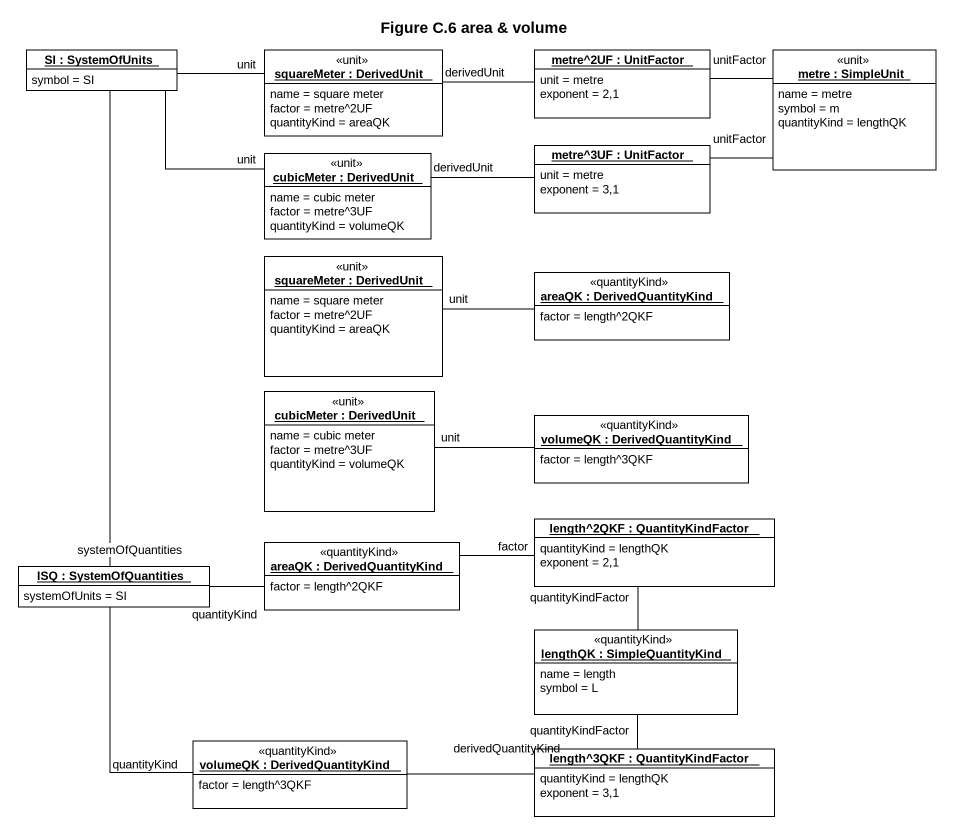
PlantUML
@startuml
title Figure C.6 area & volume
hide circle
hide empty members
object "SI : SystemOfUnits" as SI {
  symbol = SI
}
object "squareMeter : DerivedUnit" as squareMeter <<unit>> {
  name = square meter
  factor = metre^2UF
  quantityKind = areaQK
}
object "metre^2UF : UnitFactor" as metre_2UF {
  unit = metre
  exponent = 2,1
}
object "metre : SimpleUnit" as metre <<unit>> {
  name = metre
  symbol = m
  quantityKind = lengthQK
}
object "cubicMeter : DerivedUnit" as cubicMeter <<unit>> {
  name = cubic meter
  factor = metre^3UF
  quantityKind = volumeQK
}
object "metre^3UF : UnitFactor" as metre_3UF {
  unit = metre
  exponent = 3,1
}
object "squareMeter : DerivedUnit" as squareMeter_2 <<unit>> {
  name = square meter
  factor = metre^2UF
  quantityKind = areaQK
}
object "areaQK : DerivedQuantityKind" as areaQK <<quantityKind>> {
  factor = length^2QKF
}
object "cubicMeter : DerivedUnit" as cubicMeter_2 <<unit>> {
  name = cubic meter
  factor = metre^3UF
  quantityKind = volumeQK
}
object "volumeQK : DerivedQuantityKind" as volumeQK <<quantityKind>> {
  factor = length^3QKF
}
object "areaQK : DerivedQuantityKind" as areaQK_2 <<quantityKind>> {
  factor = length^2QKF
}
object "length^2QKF : QuantityKindFactor" as length_2QKF {
  quantityKind = lengthQK
  exponent = 2,1
}
object "ISQ : SystemOfQuantities" as ISQ {
  systemOfUnits = SI
}
object "lengthQK : SimpleQuantityKind" as lengthQK <<quantityKind>> {
  name = length
  symbol = L
}
object "volumeQK : DerivedQuantityKind" as volumeQK_2 <<quantityKind>> {
  factor = length^3QKF
}
object "length^3QKF : QuantityKindFactor" as length_3QKF {
  quantityKind = lengthQK
  exponent = 3,1
}
squareMeter -left- SI : unit
squareMeter -right- metre_2UF : derivedUnit
metre_2UF -right- metre : unitFactor
cubicMeter -left- SI : unit
cubicMeter -right- metre_3UF : derivedUnit
metre_3UF -right- metre : unitFactor
squareMeter_2 -right- areaQK : unit
cubicMeter_2 -right- volumeQK : unit
areaQK_2 -left- ISQ : quantityKind
length_2QKF -left- areaQK_2 : factor
length_2QKF -- lengthQK : quantityKindFactor
ISQ -up- SI : systemOfQuantities
volumeQK_2 -up- ISQ : quantityKind
volumeQK_2 -right- length_3QKF : derivedQuantityKind
length_3QKF -up- lengthQK : quantityKindFactor
@enduml
